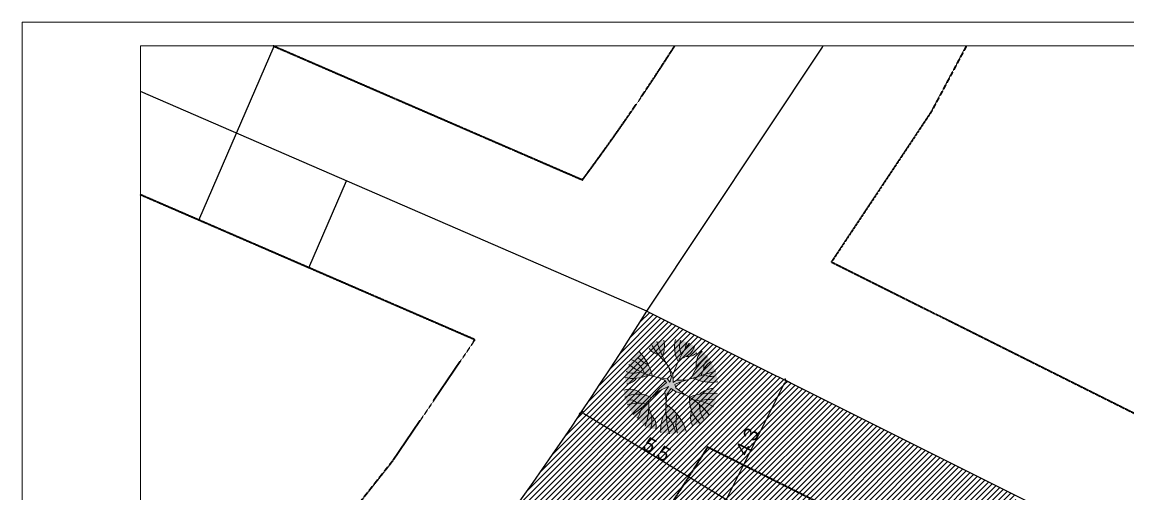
# Model space of a CAD drawing. Header units: metres. Extents: x 579991 to 911209, y 678516 to 840782.
# Drawn here: x 579991 to 614983, y 708130 to 723066 of the extents above; entities that cross this region are included whole.
import ezdxf

# ---------------------------------------------------------------- set-up
doc = ezdxf.new("R2010")
doc.units = ezdxf.units.M
doc.header["$MEASUREMENT"] = 0
doc.linetypes.add('DASHED', pattern=[0.75, 0.5, -0.25])
doc.layers.get('DEFPOINTS').update_dxf_attribs({"lineweight": 0})
for name, color, linetype, lineweight, true_color in [('2D Drafting - General_Pen_No__104', 7, 'Continuous', 13, 0x96e196), ('ОБЗАВЕЖДАНЕ_Pen_No__64', 7, 'Continuous', 13, 0x41c341), ('ОБЗАВЕЖДАНЕ_Pen_No__9', 7, 'Continuous', 13, 0x3dad99)]:
    doc.layers.add(name, color=color, linetype=linetype, lineweight=lineweight, true_color=true_color)
for name, color, linetype, lineweight in [('2D Drafting - General_Pen_No__6', 5, 'Continuous', 13), ('dimenzija', 7, 'Continuous', 13), ('koti', 7, 'Continuous', 13), ('Roofs_Pen_No__1', 7, 'Continuous', 13)]:
    doc.layers.add(name, color=color, linetype=linetype, lineweight=lineweight)
doc.layers.add('Parceli', color=7, linetype='Continuous')
doc.styles.add('GENERATED_STYLE_1', font='arial.ttf')
doc.styles.add('KOTI', font='MCSWISB.TTF', dxfattribs={"height": 2})
doc.dimstyles.new('GENERATED_STYLE__1', dxfattribs={"dimtxt": 300, "dimasz": 95, "dimexe": 0.18, "dimexo": 0.0625, "dimgap": 0, "dimtad": 1, "dimdec": 1, "dimlfac": 0.001, "dimzin": 0, "dimdsep": 46, "dimtxsty": 'GENERATED_STYLE_1', "dimblk": 'ARROWHEAD_2', "dimcen": 0.09, "dimclrd": 256, "dimclre": 256, "dimclrt": 5, "dimadec": 0, "dimazin": 0, "dimtfac": 1, "dimtdec": 1, "dimtmove": 0, "dimatfit": 3, "dimfxl": 1, "dimtolj": 1, "dimtzin": 0, "dimarcsym": 0})
doc.dimstyles.get("Standard").update_dxf_attribs({"dimtxt": 0.18, "dimasz": 0.18, "dimexe": 0.18, "dimexo": 0.0625, "dimgap": 0.09, "dimtad": 0, "dimtih": 1, "dimtoh": 1, "dimdec": 4, "dimzin": 0, "dimdsep": 46, "dimtxsty": 'Standard', "dimcen": 0.09, "dimadec": 0, "dimazin": 0, "dimtfac": 1, "dimtdec": 4, "dimtofl": 0, "dimtmove": 0, "dimatfit": 3, "dimfxl": 1, "dimtolj": 1, "dimtzin": 0, "dimarcsym": 0})

# ---------------------------------------------------------------- blocks, each defined once
blk = doc.blocks.new('KOTA')
at = {"ltscale": 1.2}
for p, q in [((-1, 0), (1, 0)), ((-0.707106781186539, -0.7071067811865532), (0.7071067811865817, 0.7071067811864964)), ((0, -1), (0, 1))]:
    blk.add_line(p, q, dxfattribs=at)
blk = doc.blocks.new('*D27')
at = {"layer": 'DEFPOINTS', "color": 0, "linetype": 'Continuous', "lineweight": 70, "transparency": 16777216}
for p in [(587965.461394406, 722303.7072405979), (587965.4614758656, 722303.7072052797), (585578.7363291077, 716798.8418075085)]:
    blk.add_point(p, dxfattribs=at)
at = {"layer": 'koti', "color": 0, "linetype": 'Continuous', "lineweight": -2, "transparency": 16777216}
blk.add_line((585578.9353023012, 716799.3005118531), (587965.2625821099, 722303.2484664936), dxfattribs=at)
at = {"layer": 'koti', "color": 0, "linetype": 'Continuous', "lineweight": -2, "transparency": 16777216, "xscale": 0.5, "yscale": 0.5, "zscale": 0.5}
for p, rotation in [((587965.4614758656, 722303.7072052797), 66.56006220151393), ((585578.7364085455, 716798.8417730669), 246.5600622015139)]:
    blk.add_blockref('KOTA', p, dxfattribs=dict(at, rotation=rotation))
at = {"layer": 'koti', "color": 0, "linetype": 'Continuous', "transparency": 16777216, "insert": (586771.0783022195, 719551.7170044482), "char_height": 2, "attachment_point": 5, "rotation": 66.56006220151393, "style": 'KOTI'}
blk.add_mtext('\\A1;\\fMAC C Swiss|b1|i0|c00|p39;6', dxfattribs=at)
blk = doc.blocks.new('*D28')
at = {"layer": 'DEFPOINTS', "color": 0, "linetype": 'Continuous', "lineweight": 70, "transparency": 16777216}
for p in [(590256.8522204005, 718040.4023187998), (590256.8522578272, 718040.4023025727), (589063.4896863543, 715287.9695999265)]:
    blk.add_point(p, dxfattribs=at)
at = {"layer": 'koti', "color": 0, "linetype": 'Continuous', "lineweight": -2, "transparency": 16777216}
blk.add_line((589063.688619372, 715288.42832169), (590256.6533640719, 718039.9435637863), dxfattribs=at)
at = {"layer": 'koti', "color": 0, "linetype": 'Continuous', "lineweight": -2, "transparency": 16777216, "xscale": 0.5, "yscale": 0.5, "zscale": 0.5}
for p, rotation in [((590256.8522578272, 718040.4023025727), 66.56006225398184), ((589063.4897256168, 715287.9695829035), 246.5600622539818)]:
    blk.add_blockref('KOTA', p, dxfattribs=dict(at, rotation=rotation))
at = {"layer": 'koti', "color": 0, "linetype": 'Continuous', "transparency": 16777216, "insert": (589659.1503517356, 716664.6284580119), "char_height": 2, "attachment_point": 5, "rotation": 66.56006225398183, "style": 'KOTI'}
blk.add_mtext('\\A1;\\fMAC C Swiss|b1|i0|c00|p39;3', dxfattribs=at)
blk = doc.blocks.new('ARROWHEAD_2')
at = {"color": 0, "linetype": 'Continuous', "lineweight": 0}
for p, q in [((0, 0), (-1, 0)), ((-0.3781315, -0.655), (0.3781315, 0.655))]:
    blk.add_line(p, q, dxfattribs=at)
blk = doc.blocks.new('*D39')
at = {"layer": 'DEFPOINTS', "color": 0, "lineweight": 70, "transparency": 16777216}
for p in [(604163.3805592514, 711720.3442271634), (604304.6891699887, 711649.739782913), (602392.9199134492, 707823.5010728666)]:
    blk.add_point(p, dxfattribs=at)
at = {"layer": 'dimenzija', "color": 151, "lineweight": -2, "true_color": 0x80c2ff, "transparency": 16777216}
for p, q in [((602294.0726035296, 707979.0880914064), (604120.9192584335, 711635.3616528739)), ((604304.6332604004, 711649.7677179794), (604163.219539637, 711720.4246801544)), ((602392.8640038609, 707823.5290079329), (602251.4502830973, 707894.185970108))]:
    blk.add_line(p, q, dxfattribs=at)
at = {"layer": 'dimenzija', "color": 151, "lineweight": -2, "true_color": 0x80c2ff, "transparency": 16777216, "xscale": 95, "yscale": 95, "zscale": 95}
for p, rotation in [((604163.3805592514, 711720.3442271634), 63.45112467985981), ((602251.6113027118, 707894.105517117), 243.4511246798598)]:
    blk.add_blockref('ARROWHEAD_2', p, dxfattribs=dict(at, rotation=rotation))
at = {"layer": 'dimenzija', "color": 5, "transparency": 16777216, "insert": (602937.12680809, 709780.4925692292), "char_height": 450, "attachment_point": 5, "rotation": 63.45112467985981, "style": 'GENERATED_STYLE_1'}
blk.add_mtext('\\A1;4.3', dxfattribs=at)
blk = doc.blocks.new('*D40')
at = {"layer": 'DEFPOINTS', "color": 0, "lineweight": 70, "transparency": 16777216}
for p in [(597683.5252174529, 710710.8373741258), (597658.9264068766, 710669.9261944662), (602392.919913449, 707823.5010728665)]:
    blk.add_point(p, dxfattribs=at)
at = {"layer": 'dimenzija', "color": 151, "lineweight": -2, "true_color": 0x80c2ff, "transparency": 16777216}
for p, q in [((597658.958613006, 710669.9797576554), (597683.6179711055, 710710.9916361107)), ((602336.1026765099, 707913.3655691346), (597764.9412649684, 710661.8840575174)), ((602392.9521195784, 707823.5546360557), (602417.611477678, 707864.5665145111))]:
    blk.add_line(p, q, dxfattribs=at)
at = {"layer": 'dimenzija', "color": 151, "lineweight": -2, "true_color": 0x80c2ff, "transparency": 16777216, "xscale": 95, "yscale": 95, "zscale": 95}
for p, rotation in [((597683.5252174529, 710710.8373741258), 148.9826195490808), ((602417.5187240253, 707864.4122525263), 328.9826195490808)]:
    blk.add_blockref('ARROWHEAD_2', p, dxfattribs=dict(at, rotation=rotation))
at = {"layer": 'dimenzija', "color": 5, "transparency": 16777216, "insert": (600075.4206618657, 709539.6714232349), "char_height": 450, "attachment_point": 5, "rotation": 328.9826195490808, "style": 'GENERATED_STYLE_1'}
blk.add_mtext('\\A1;5.5', dxfattribs=at)

msp = doc.modelspace()

# ---------------------------------------------------------------- hatches: boundary and pattern name
at = {"layer": '2D Drafting - General_Pen_No__104', "linetype": 'Continuous', "lineweight": 0, "true_color": 0x547d54, "transparency": 33554687}
h = msp.add_hatch(dxfattribs=at)
h.set_pattern_fill('ANSI31', color=87, scale=1000)
h.set_pattern_definition([(45, (0, 0), (-88.38834764831844, 88.38834764831844), [])])
h.paths.add_polyline_path([(609873.870529637, 695722.1407107007), (607426.726437152, 697461.8768615993, -0.02612016134504541), (603432.7983713069, 692706.2231018038), (594490.3417151712, 699788.1376105191, 0.0372376702390272), (601677.3245852732, 709608.8663046078), (611975.0075113319, 704463.6584068479, -0.0267211541414698), (608604.3113063325, 699078.6089001854), (611046.3250555397, 697342.5200390783, 0.00195804477381019), (611373.1004322241, 697811.3149567341), (616260.5114538514, 705676.0472846047), (615959.539160301, 705826.4272325074), (614850.7110819445, 703585.7799387575), (610369.4164948135, 705803.4360952504), (611478.2445729551, 708044.0833888978), (615959.5391603034, 705826.4272325062), (599764.9133611761, 713918.0258153768, -0.03723767025705801), (589492.0718377747, 699919.6603619324), (603807.4495323293, 688582.6995135115, 0.03213471712357351)])
h.paths.add_polyline_path([(603793.704039393, 691251.1620809995), (603641.750053376, 691171.875834997), (603663.0248019171, 691068.9937095181), (603966.920204829, 690853.4464069232), (603659.6293272198, 690957.7091189988), (603518.9361090589, 691047.4503750354), (603380.1419406323, 690856.4482701506), (603361.629162454, 690642.4731671951), (603316.6640892462, 690940.1615250864), (603440.187034938, 691116.9912262934), (603150.2108145361, 690975.3743366875), (602895.8470295542, 690761.7064118793), (603150.3318089654, 691051.5487223295), (603375.3563712386, 691235.1183230549), (603304.4909786823, 691314.7615740813), (603106.0215976732, 691396.8467276786), (603403.4331388461, 691350.085724611), (603480.6810828979, 691249.5573312035), (603533.5601793835, 691430.1523102614), (603441.9734133959, 691722.5795821183), (603573.72457523, 691492.8573230538), (603587.8631006745, 691237.262258884), (603690.2847420326, 691312.3004672165), (603980.1968208494, 691307.8815511176)], flags=16)
h.paths.add_polyline_path([(592733.9008606724, 700384.77773081), (592581.9468746553, 700305.4914848076), (592603.2216231965, 700202.6093593286), (592907.1170261083, 699987.0620567338), (592599.8261484992, 700091.3247688094), (592459.1329303383, 700181.0660248459), (592320.3387619116, 699990.0639199611), (592301.8259837334, 699776.0888170056), (592256.8609105255, 700073.7771748969), (592380.3838562174, 700250.6068761039), (592090.4076358154, 700108.989986498), (591836.0438508336, 699895.3220616898), (592090.5286302448, 700185.1643721401), (592315.553192518, 700368.7339728654), (592244.6877999617, 700448.3772238918), (592046.2184189525, 700530.4623774891), (592343.6299601254, 700483.7013744215), (592420.8779041773, 700383.172981014), (592473.7570006629, 700563.7679600719), (592382.1702346753, 700856.1952319288), (592513.9213965094, 700626.4729728643), (592528.0599219538, 700370.8779086946), (592630.481563312, 700445.916117027), (592920.3936421288, 700441.4972009282)], flags=16)
h.paths.add_polyline_path([(600976.2148315031, 711271.0523170526), (600668.923953894, 711375.3150291282), (600528.230735733, 711465.0562851648), (600389.4365673064, 711274.05418028), (600370.9237891282, 711060.0790773245), (600325.9587159203, 711357.7674352158), (600449.4816616122, 711534.5971364228), (600159.5054412102, 711392.9802468169), (599905.1416562283, 711179.3123220087), (600159.6264356396, 711469.1546324589), (600384.6509979127, 711652.7242331842), (600313.7856053564, 711732.3674842106), (600115.3162243473, 711814.4526378079), (600412.7277655202, 711767.6916347403), (600489.9757095721, 711667.1632413329), (600542.8548060576, 711847.7582203908), (600451.2680400701, 712140.1854922477), (600583.0192019042, 711910.4632331831), (600597.1577273486, 711654.8681690134), (600699.5793687068, 711729.9063773459), (600989.4914475236, 711725.487461247), (600802.9986660671, 711668.7679911288), (600651.0446800501, 711589.4817451264), (600672.3194285913, 711486.5996196475)], flags=16)
h.paths.add_polyline_path([(601494.178448426, 695984.9089361702), (600892.9128104785, 695185.859730787), (598655.5750722082, 696869.403489347), (599256.8407101558, 697668.4526947301), (596380.2635339737, 699833.0090190346), (598424.5667029953, 702549.7763173374), (597625.517497612, 703151.041955285), (599549.5675390441, 705707.9994125112), (600348.6167444274, 705106.7337745636), (602392.9199134491, 707823.5010728666), (610383.411967281, 701810.844693391), (608423.9527252947, 699206.8303418732), (608604.3113063325, 699078.6089001854, 0.02672115414146989), (611975.0075113319, 704463.6584068479), (601677.3245852732, 709608.8663046078, -0.03723767023902724), (594490.3417151712, 699788.1376105191), (603432.7983713069, 692706.2231018038, 0.03453505690519396), (608604.3113063325, 699078.6089001854), (608423.9527252947, 699206.8303418732), (604370.7555878055, 693820.3526395588)], flags=17)
at = {"layer": 'ОБЗАВЕЖДАНЕ_Pen_No__64', "linetype": 'Continuous', "lineweight": 0, "true_color": 0x103010}
h = msp.add_hatch(color=88, dxfattribs=at)
edge = h.paths.add_edge_path()
edge.add_ellipse((599512.3667450873, 712810.9653822146), major_axis=(-721.2672341746826, 354.7761483196171), ratio=0.9999999999999098, start_angle=183.4394826287652, end_angle=219.734600782757, ccw=False)
edge.add_ellipse((603455.8596346087, 714024.3974127736), major_axis=(-3182.376936048388, 1565.344130964631), ratio=0.9999999999998164, start_angle=51.64649860584247, end_angle=55.76567062855414)
edge.add_ellipse((601921.8397569963, 713971.7446759536), major_axis=(-2063.100566877898, 1014.79567909457), ratio=0.9999999999998593, start_angle=64.42378549216932, end_angle=73.78759042933922, ccw=False)
edge.add_ellipse((600183.180442991, 712949.5206581141), major_axis=(179.3048532783602, 364.5304686088142), ratio=0.9999999999999212, start_angle=147.2646035812459, end_angle=196.6468417489392, ccw=False)
edge.add_line((599835.2298190648, 712739.8469681509), (599893.1838632999, 712889.7328995238))
edge.add_line((599893.1838632999, 712889.7328995239), (600073.1423580284, 712959.010610644))
edge.add_line((600073.1423580283, 712959.0106106441), (600293.8154911789, 712999.1950178789))
h = msp.add_hatch(color=88, dxfattribs=at)
edge = h.paths.add_edge_path()
edge.add_ellipse((601067.0071635472, 712856.1802610607), major_axis=(-338.1695097372091, 166.3384532932268), ratio=0.9999999999999942, start_angle=107.3216712035283, end_angle=163.1159074508075, ccw=False)
edge.add_ellipse((600669.001552726, 713028.5619989231), major_axis=(-576.1559274494174, 283.3989554591581), ratio=0.9999999999999896, start_angle=126.7285279373566, end_angle=148.1541442102069, ccw=False)
edge.add_line((600786.4187642983, 712397.3062511337), (600751.3389315837, 712319.6466666724))
edge.add_ellipse((601639.6973403798, 712785.066705741), major_axis=(-899.9199825210346, 442.651669266521), ratio=0.9999999999999946, start_angle=12.63817934990442, end_angle=53.84210238111439, ccw=False)
edge.add_line((600664.7320450776, 713020.0968063695), (600836.898587933, 712993.1162555616))
edge.add_line((600836.8985879329, 712993.1162555617), (601032.2185885618, 712936.5875422301))
edge.add_line((601032.2185885618, 712936.58754223), (601109.7835832195, 712905.8219368823))
edge.add_line((601109.7835832195, 712905.8219368823), (601267.6618307859, 712796.4488968296))
edge.add_line((601267.6618307859, 712796.4488968297), (601342.2888612603, 712598.7951696818))
h = msp.add_hatch(color=88, dxfattribs=at)
edge = h.paths.add_edge_path()
edge.add_ellipse((598157.8919111124, 711406.6556733935), major_axis=(810.9269945038237, 1648.631322070813), ratio=0.9999999999999902, start_angle=310.2633803024633, end_angle=338.45125055916344, ccw=False)
edge.add_line((599940.0359718242, 711853.3662882183), (599807.5718585245, 711893.714767855))
edge.add_ellipse((599334.6177468516, 712860.3759915313), major_axis=(-965.6628638350712, 474.9892067379357), ratio=0.9999999999999909, start_angle=120.90592645273111, end_angle=142.2625147964608, ccw=False)
edge.add_ellipse((599110.0919370544, 711983.9015337077), major_axis=(-331.3849821834779, 163.0012872060478), ratio=0.9999999999999797, start_angle=118.39239759081289, end_angle=174.1288154808832, ccw=False)
edge.add_line((599124.2738418437, 711614.8699637516), (599051.9229323639, 711822.0103743381))
edge.add_line((599051.9229323639, 711822.0103743384), (599100.9114249309, 712006.4546269285))
edge.add_line((599100.9114249309, 712006.4546269285), (599193.3250204313, 712223.5983960142))
edge.add_line((599193.3250204313, 712223.5983960142), (599284.4000814946, 712375.364473339))
edge.add_line((599284.4000814946, 712375.364473339), (599517.6697831785, 712642.2089766415))
h = msp.add_hatch(color=88, dxfattribs=at)
edge = h.paths.add_edge_path()
edge.add_line((601935.8874931331, 712013.322099187), (602008.5769714789, 711677.5998768082))
edge.add_ellipse((601796.151562182, 712894.6326320269), major_axis=(545.2881350457068, 1108.582036463077), ratio=0.999999999999988, start_angle=178.7845965579403, end_angle=216.0924772092205, ccw=False)
edge.add_line((601227.4717512685, 711797.8662236929), (601139.4265332405, 711771.0883609041))
edge.add_ellipse((603142.3673983313, 710844.8997758235), major_axis=(973.9879418462089, 1980.137594543197), ratio=0.9999999999999796, start_angle=81.03603200341502, end_angle=91.37510218503479, ccw=False)
edge.add_ellipse((601852.489771161, 712240.6934646202), major_axis=(233.631610824751, 474.9778883205333), ratio=0.9999999999999745, start_angle=65.84450707537923, end_angle=129.8698518348977, ccw=False)
edge.add_line((601514.7071845698, 712648.2356687728), (601669.5158892514, 712488.1605087526))
edge.add_line((601669.5158892513, 712488.1605087526), (601745.1092012845, 712389.2523713962))
edge.add_line((601745.1092012846, 712389.252371396), (601788.5483381663, 712323.6192862106))
edge.add_line((601788.5483381663, 712323.6192862106), (601935.8874931332, 712013.322099187))
msp.add_hatch(color=88, dxfattribs=at).paths.add_polyline_path([(600976.2148315026, 711271.0523170528), (600668.923953894, 711375.3150291282), (600528.2307357329, 711465.0562851648), (600389.4365673066, 711274.0541802803), (600370.9237891281, 711060.0790773255), (600325.9587159202, 711357.767435216), (600449.4816616122, 711534.5971364228), (600159.5054412097, 711392.9802468165), (599905.141656228, 711179.3123220091), (600159.62643564, 711469.1546324589), (600384.6509979127, 711652.7242331842), (600313.7856053566, 711732.3674842102), (600115.316224345, 711814.4526378086), (600412.7277655201, 711767.6916347407), (600489.9757095721, 711667.1632413329), (600542.8548060581, 711847.758220391), (600451.2680400696, 712140.185492248), (600583.0192019041, 711910.4632331828), (600597.1577273489, 711654.8681690135), (600699.5793687066, 711729.9063773463), (600989.4914475238, 711725.487461247), (600802.9986660671, 711668.7679911288), (600651.0446800498, 711589.4817451263), (600672.3194285915, 711486.5996196475)])
h = msp.add_hatch(color=88, dxfattribs=at)
edge = h.paths.add_edge_path()
edge.add_line((599905.1416562281, 711179.312322009), (599809.3746473307, 711067.9056236985))
edge.add_ellipse((598163.1525200496, 710873.541135338), major_axis=(-1487.453383092268, 731.6469639194127), ratio=0.9999999999998148, start_angle=205.261643725056, end_angle=212.925167801382, ccw=False)
edge.add_ellipse((599098.7603679836, 710452.8669248738), major_axis=(362.9197256286685, 737.8232949747328), ratio=0.999999999999994, start_angle=306.85749564520296, end_angle=324.8047947761728, ccw=False)
edge.add_ellipse((599659.4229114401, 710297.3188692298), major_axis=(174.2707021224682, 354.2959353747581), ratio=0.9999999999999901, start_angle=281.07073776417013, end_angle=347.3962903622014, ccw=False)
edge.add_line((600040.5892995971, 710194.3233742765), (599874.7485210155, 710180.7841233287))
edge.add_line((599874.7485210154, 710180.7841233287), (599708.4499302547, 710273.6405096513))
edge.add_line((599708.4499302548, 710273.6405096513), (599312.2735184946, 710647.1097091216))
edge.add_line((599312.2735184946, 710647.1097091216), (599142.0218560818, 710946.9183830951))
edge.add_line((599142.0218560818, 710946.9183830951), (599062.9105902506, 711189.089476776))
edge.add_line((599062.9105902506, 711189.089476776), (599027.889841244, 711414.2938514078))
edge.add_ellipse((599212.9216777644, 710931.8343068957), major_axis=(-463.6686345232656, 228.0688272787125), ratio=0.9999999999999921, start_angle=249.10058028918831, end_angle=317.17430974314834, ccw=False)
edge.add_ellipse((599475.0359342074, 710409.7612313849), major_axis=(-791.0704909041842, 389.1108988659871), ratio=0.9999999999998824, start_angle=266.99057048556415, end_angle=288.6075007095413, ccw=False)
h = msp.add_hatch(color=88, dxfattribs=at)
edge = h.paths.add_edge_path()
edge.add_line((601998.2366431797, 711302.4640772102), (601871.7152356915, 710890.340384008))
edge.add_line((601871.7152356916, 710890.3403840079), (601724.3741860902, 710643.74332829))
edge.add_line((601724.3741860902, 710643.74332829), (601573.5675243129, 710468.9768126371))
edge.add_line((601573.567524313, 710468.9768126372), (601444.664990779, 710354.9807793644))
edge.add_line((601444.6649907791, 710354.9807793644), (601205.0164876365, 710289.4685290125))
edge.add_ellipse((601794.7939778063, 710566.0409636579), major_axis=(-584.5216569811573, 287.5138814678939), ratio=0.9999999999999902, start_angle=8.119808648817525, end_angle=51.31553326783859, ccw=False)
edge.add_ellipse((602214.2691239212, 711150.588107065), major_axis=(-993.2687824923414, 488.5679761981314), ratio=0.9999999999999519, start_angle=23.92309112432588, end_angle=46.40574897768619, ccw=False)
edge.add_line((601108.2122578308, 711194.4030658603), (601433.5696282996, 711284.9272452302))
edge.add_ellipse((601883.1577889452, 710817.7197250178), major_axis=(286.183638144515, 581.8172448407774), ratio=0.9999999999999957, start_angle=387.33402675433683, end_angle=430.09060192817617, ccw=False)
edge.add_line((601870.230289237, 711465.9829901246), (601998.2366431798, 711302.4640772102))
h = msp.add_hatch(color=88, dxfattribs=at)
edge = h.paths.add_edge_path()
edge.add_ellipse((599607.0294471665, 709729.861630208), major_axis=(-1298.432212240071, 638.6714345061833), ratio=0.9999999999999826, start_angle=221.6114075596088, end_angle=264.4557235202283, ccw=False)
edge.add_line((601001.9487081544, 710114.6052674026), (600727.6706579269, 710049.2538076771))
edge.add_line((600727.6706579268, 710049.2538076771), (600474.1713758719, 710035.3985452192))
edge.add_line((600474.1713758721, 710035.3985452191), (600203.9650463654, 710068.3724257887))
edge.add_ellipse((601153.2365979087, 710183.5196904294), major_axis=(422.0552545002808, 858.0470460716058), ratio=0.999999999999994, start_angle=81.5636726970668, end_angle=123.10782688796621, ccw=False)
edge.add_line((600366.3938616244, 710726.8923797326), (600368.1610166733, 710960.5143614593))

# ---------------------------------------------------------------- linework, layer by layer
at = {"layer": '2D Drafting - General_Pen_No__6', "color": 5, "linetype": 'DASHED', "lineweight": 35, "flags": 128}
for points in [[(587936.9450360052, 722316.0709789591), (597723.1807863631, 718073.0873052792, 0.01813811158127727), (600645.0824098325, 722316.0709789591)], [(611975.0075113319, 704463.6584068479), (601677.3245852732, 709608.8663046078, -0.03723767023902722), (594490.3417151712, 699788.1376105191), (603432.7983713069, 692706.2231018038)]]:
    msp.add_lwpolyline(points, format="xyb", dxfattribs=at)
for points in [[(609873.2260494011, 722316.0709789591), (608756.3376702659, 720222.880713159), (605600.8679937862, 715473.6126628534), (615685.6612624892, 710434.7744756208)], [(583740.6173729971, 703486.0872895764), (586178.0170664482, 702177.8708365576), (591730.3292012133, 709188.871962467), (594318.3542775281, 713009.6365171315), (583740.6173729971, 717595.7885508068)]]:
    msp.add_lwpolyline(points, dxfattribs=at)
at = {"layer": 'Parceli', "color": 1}
for points in [[(599764.9133611761, 713918.0258153768), (605318.018192082, 722275.9522911923), (605339.424796484, 722316.0709789591)], [(599764.9133611761, 713918.0258153768), (583740.6173729971, 720865.6232444552)], [(599764.9133611761, 713918.0258153768), (616260.5114538514, 705676.0472846047)]]:
    msp.add_lwpolyline(points, dxfattribs=at)
msp.add_lwpolyline([(589492.0718377747, 699919.6603619324, 0.037237670257058), (599764.9133611761, 713918.0258153768)], format="xyb", dxfattribs=at)
at = {"layer": 'Roofs_Pen_No__1'}
for points in [[(579990.6173729971, 678516.0709789591), (642990.6173729971, 678516.0709789591), (642990.6173729971, 723066.0709789591), (579990.6173729971, 723066.0709789591)], [(583740.6173729971, 679266.0709789591), (642240.6173729971, 679266.0709789591), (642240.6173729971, 722316.0709789591), (583740.6173729971, 722316.0709789591)]]:
    msp.add_lwpolyline(points, close=True, dxfattribs=at)
at = {"layer": 'ОБЗАВЕЖДАНЕ_Pen_No__9', "color": 135, "linetype": 'Continuous', "lineweight": 13, "true_color": 0x3dad99}
for p, q in [((600583.0192019042, 711910.4632331831), (600451.2680400701, 712140.1854922477)), ((600542.8548060576, 711847.7582203908), (600451.2680400701, 712140.1854922477)), ((600710.2972553107, 712218.1111286674), (600583.0192019042, 711910.4632331831)), ((600412.7277655202, 711767.6916347403), (600099.0723910196, 711817.0066003646)), ((600115.3162243445, 711814.4526378091), (600313.7856053564, 711732.3674842106)), ((600412.7277655202, 711767.6916347403), (600489.9757095721, 711667.1632413329)), ((600489.9757095721, 711667.1632413329), (600542.8548060576, 711847.7582203908)), ((600583.0192019042, 711910.4632331831), (600597.1577273486, 711654.8681690134)), ((601935.887493131, 712013.3220991862), (600802.9986660671, 711668.7679911288)), ((599905.1416562283, 711179.3123220087), (600159.6264356396, 711469.1546324589)), ((600159.5054412102, 711392.9802468169), (599905.1416562283, 711179.3123220087)), ((600449.4816616122, 711534.5971364228), (600159.5054412102, 711392.9802468169)), ((600159.6264356396, 711469.1546324589), (600384.6509979127, 711652.7242331842)), ((600384.6509979127, 711652.7242331842), (600313.7856053564, 711732.3674842106)), ((600325.9587159203, 711357.7674352158), (600449.4816616122, 711534.5971364228)), ((600528.230735733, 711465.0562851648), (600389.4365673064, 711274.05418028)), ((600668.923953894, 711375.3150291282), (600528.230735733, 711465.0562851648)), ((600699.5793687068, 711729.9063773459), (600597.1577273486, 711654.8681690134)), ((600802.9986660671, 711668.7679911288), (600651.0446800501, 711589.4817451264)), ((600651.0446800501, 711589.4817451264), (600672.3194285913, 711486.5996196475)), ((600672.3194285913, 711486.5996196475), (600976.2148315031, 711271.0523170526)), ((600989.4914475236, 711725.487461247), (600699.5793687068, 711729.9063773459)), ((600325.9587159203, 711357.7674352158), (600373.379662736, 711043.8201250017)), ((600389.4365673064, 711274.05418028), (600370.9237891283, 711060.0790773254)), ((600668.923953894, 711375.3150291282), (600976.2148315031, 711271.0523170526))]:
    msp.add_line(p, q, dxfattribs=at)
at = {"layer": 'ОБЗАВЕЖДАНЕ_Pen_No__9', "color": 135, "linetype": 'Continuous', "lineweight": 13, "true_color": 0x3dad99, "extrusion": (0, 0, -1)}
for centre, major_axis, ratio, start_param, end_param in [((601921.8397569997, 713971.7446759522), (-2063.100566881836, 1014.795679096507), 0.9999999999999714, 4.995348907076982, 5.336074536011695), ((603455.8596346136, 714024.397412773), (1565.344130963525, 3182.376936046141), 0.9999999999999906, 3.695143542509255, 3.950143980061746), ((599512.3667450859, 712810.9653822167), (354.7761483197124, 721.2672341748764), 0.9999999999999836, 0.8772967161782534, 1.510766030357181), ((601639.697340378, 712785.0667057412), (-899.919982520802, 442.6516692664063), 0.9999999999999798, 5.343463344431754, 6.062607466065745), ((601267.661830785, 712796.4488968301), (209.0060091968802, 424.9135317955829), 0.9999999999999853, 3.703513576972114, 4.683551466624144), ((600669.0015527261, 713028.5619989247), (-576.1559274499009, 283.3989554593959), 0.9999999999999867, 3.05433932531177, 4.071355238469835), ((601949.7118986275, 712559.3901883137), (437.845054729139, 890.148035930088), 0.9999999999998772, 4.418381986320989, 4.645312665456602), ((601073.5476387999, 714319.9713622589), (-2214.313414160247, 1089.174091135788), 0.9999999999999167, 4.789587805486457, 4.966116026853785), ((598157.8919111094, 711406.6556733922), (-1648.631322072177, 810.926994504495), 0.9999999999999926, 1.946892954225889, 2.438864099328536), ((600183.1804429927, 712949.5206581099), (179.3048532782254, 364.5304686085399), 0.999999999999974, 2.851050455021768, 3.712933103048661), ((601067.0071635463, 712856.1802610635), (-338.1695097378003, 166.3384532935176), 0.9999999999999852, 3.436275659786543, 4.41006878593223), ((601852.4897711654, 712240.6934646216), (233.631610824676, 474.9778883203808), 0.9999999999999637, 4.016528793582546, 5.133981864348387), ((600493.3068793872, 713907.369598675), (-1908.797995336876, 938.8974968212874), 0.9999999999999923, 4.441666012528772, 4.91273350748339), ((598996.8671515093, 711707.1357103251), (-652.7708537386944, 321.084222673332), 0.9999999999999835, 1.520010420975495, 2.359838110336332), ((602240.8931753413, 711675.7468490056), (-709.0297858714631, 348.7568054622578), 0.9999999999999839, 6.078894853500921, 6.787334768189102), ((601824.8456883233, 712136.4458541893), (117.000864197904, 237.8651724919345), 0.9999999999999565, 4.059124309604832, 5.52052624907563), ((599334.6177468498, 712860.3759915363), (474.9892067372391, 965.662863833655), 0.9999999999999852, 2.229439695020357, 2.950270552563182), ((599341.2095528416, 712466.7135289338), (-465.9012126595283, 229.1669854016336), 0.9999999999999908, 3.820323846951441, 4.736425011359453), ((599110.0919370573, 711983.9015337087), (163.0012872060567, 331.3849821834959), 0.999999999999967, 1.673267827654043, 2.646051833110727), ((601796.1515621848, 712894.6326320278), (545.288135044113, 1108.582036459837), 0.9999999999999998, 2.511660091089979, 3.162805445396259), ((599212.9216777673, 710931.8343068962), (-463.6686345232947, 228.0688272787267), 0.9999999999999976, 0.7474492994146672, 1.935560012501054), ((601883.1577889471, 710817.7197250241), (286.1836381441966, 581.81724484013), 0.9999999999999761, -1.223311778359806, -0.4770687646959915), ((599243.1081602792, 710841.5171025541), (-235.9507067600829, 116.0591788609659), 0.9999999999999968, 0.7736884366660431, 2.031581143274633), ((597941.645403621, 712770.3008314132), (-2267.683322007143, 1115.425623778554), 0.9999999999999789, 3.36544294731294, 3.682018061285493), ((598163.1525200478, 710873.5411353384), (731.6469639191342, 1487.453383091702), 0.9999999999999492, 0.9961437418888632, 1.483968515075121), ((603248.2102653505, 710821.9115214178), (1272.650944640997, 2587.325645364568), 0.9999999999999446, 3.978983681139223, 4.332296703580663), ((599828.1898369684, 709142.0614106557), (1067.593464658193, 2170.439554981786), 0.999999999999971, 0.03741060575169697, 0.4438539822709622), ((602214.2691239184, 711150.5881070639), (488.5679761979789, 993.2687824920315), 0.9999999999999981, 3.453249466054015, 4.294852273011374), ((601773.7071519649, 709432.4688827358), (-1690.042110007221, 831.2960881585082), 0.9999999999999937, 0.7525248371410276, 1.233164156003282), ((601038.9465756331, 709498.7938209674), (715.775982090986, 1455.187349365803), 0.99999999999999, -0.3348258312118766, 0.08214809129921097), ((601802.6723127103, 709814.3474023632), (-1175.224869036299, 578.06833957072), 0.9999999999999731, 0.8215713198631468, 1.164715405550307), ((599499.7770152256, 709817.3313936336), (522.9783687642661, 1063.225821009715), 0.9999999999999933, -0.7638483146992947, -0.2652336076940942), ((598119.6541586297, 711271.4083487629), (678.391717587396, 1379.184367801588), 0.9999999999996773, 1.381215551854631, 1.622318956316406), ((601153.2365979099, 710183.5196904266), (-858.0470460719235, 422.0552545004372), 0.9999999999999736, 5.705344719809431, 6.430426995393706), ((599607.0294471674, 709729.8616302051), (638.6714345055242, 1298.43221223873), 0.999999999999988, 0.09676587921164415, 0.8445402584871333), ((601794.7939778056, 710566.0409636624), (287.5138814678624, 584.5216569810932), 0.9999999999999885, 3.816763967441403, 4.570671584824928), ((599659.4229114426, 710297.3188692314), (174.270702122203, 354.295935374219), 0.9999999999999958, 0.2199762311414584, 1.377575502191728), ((599793.2316401496, 709931.5632405283), (391.776179491087, 796.4890614418894), 0.999999999999974, 0.2547836611118461, 0.9006738398003233), ((601831.2395120504, 710371.4214955966), (-1031.592308064628, 507.4185105747858), 0.9999999999999167, 5.542016498123257, 6.077382573673907)]:
    msp.add_ellipse(centre, major_axis=major_axis, ratio=ratio, start_param=start_param, end_param=end_param, dxfattribs=at)
at = {"layer": 'ОБЗАВЕЖДАНЕ_Pen_No__9', "color": 135, "linetype": 'Continuous', "lineweight": 13, "true_color": 0x3dad99, "extrusion": (0, 0, -0.9999999999999998)}
for centre, major_axis, ratio, start_param, end_param in [((602978.8937516686, 711360.1843143251), (1070.509553764602, 2176.368024340136), 0.9999999999999445, 4.616810767453503, 4.946211215737298), ((601799.8999348669, 712226.6068227157), (-343.1180916804435, 168.7725564359733), 0.9999999999999727, 4.043565023210855, 4.84003951770619), ((599475.0359342094, 710409.7612313856), (-791.0704909042647, 389.1108988660266), 0.9999999999999938, 0.6272287763133525, 1.623320780427872)]:
    msp.add_ellipse(centre, major_axis=major_axis, ratio=ratio, start_param=start_param, end_param=end_param, dxfattribs=at)
at = {"layer": 'ОБЗАВЕЖДАНЕ_Pen_No__9', "color": 135, "linetype": 'Continuous', "lineweight": 13, "true_color": 0x3dad99, "extrusion": (0, 0, -0.9999999999999999)}
for centre, major_axis, ratio, start_param, end_param in [((603142.3673983322, 710844.8997758253), (973.987941847588, 1980.137594546), 0.999999999999952, 4.688388919703677, 5.095289546494101), ((599098.4425799125, 710452.7816610299), (-738.1176876934094, 363.0645312012452), 0.9999999999999648, 2.185144823796525, 3.021471092468019), ((602176.2331453889, 710911.068043527), (-670.6855343699335, 329.8960764379075), 0.9999999999999918, 5.193159600082958, 5.884063261469239)]:
    msp.add_ellipse(centre, major_axis=major_axis, ratio=ratio, start_param=start_param, end_param=end_param, dxfattribs=at)

# ---------------------------------------------------------------- dimensions: what is measured, and where the dimension line sits
at = {"layer": 'dimenzija'}
for base, p2, angle, picture, middle in [((604163.3805592514, 711720.3442271634), (604304.6891699887, 711649.739782913), 63.45112467985981, '*D39', (603142.7947671928, 709677.731160163)), ((597683.5252174529, 710710.8373741258), (597658.9264068766, 710669.9261944662), 148.98261954908082, '*D40', (599957.5014122844, 709343.5556155215))]:
    dim = msp.add_linear_dim(base=base, p1=(602392.9199134491, 707823.5010728666), p2=p2, angle=angle, dimstyle='GENERATED_STYLE__1', override={"dimtxt": 450}, dxfattribs=at)
    dim.commit()
    dim.dimension.update_dxf_attribs({"geometry": picture, "text_midpoint": middle, "dimtype": 161})
at = {"layer": 'koti', "linetype": 'Continuous'}
for base, p1, p2, angle, text, picture, middle in [((587965.4614758656, 722303.7072052797), (585578.7363291078, 716798.8418075086), (587965.4613944062, 722303.707240598), 66.56006220151393, '\\fMAC C Swiss|b1|i0|c00|p39;6', '*D27', (586771.0783022195, 719551.7170044482)), ((590256.8522578272, 718040.4023025727), (589063.4896863543, 715287.9695999266), (590256.8522204005, 718040.4023187996), 66.56006225398184, '\\fMAC C Swiss|b1|i0|c00|p39;3', '*D28', (589659.1503517356, 716664.6284580119))]:
    dim = msp.add_linear_dim(base=base, p1=p1, p2=p2, angle=angle, text=text, dimstyle='Standard', override={"dimtxt": 2, "dimasz": 0.5, "dimtad": 1, "dimtih": 0, "dimtoh": 0, "dimdec": 0, "dimlfac": 100, "dimtxsty": 'KOTI', "dimblk": 'KOTA', "dimse1": 1, "dimse2": 1, "dimtdec": 0, "dimtix": 1, "dimtofl": 1, "dimtmove": 2}, dxfattribs=at)
    dim.commit()
    dim.dimension.update_dxf_attribs({"geometry": picture, "text_midpoint": middle})

doc.saveas('drawing.dxf')
